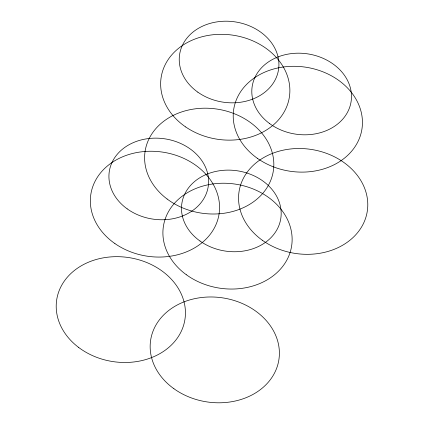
<?xml version="1.0" encoding="UTF-8"?>
<svg xmlns="http://www.w3.org/2000/svg" width="424" height="424" viewBox="0 0 424 424"><rect width="100%" height="100%" fill="white"/><g stroke="black" fill="none" stroke-linecap="round" stroke-linejoin="round"><path stroke-width="0.64" d="M269.452 123.458A50.037 40.582 8.6 0 0 350.696 103.737A50.037 40.582 8.6 0 0 284.785 54.802A50.037 40.582 8.6 0 0 269.452 123.458M197.854 92.183A50.037 40.582 8.6 0 0 278.335 70.755A50.037 40.582 8.6 0 0 211.041 23.119A50.037 40.582 8.6 0 0 197.854 92.183M127.158 208.841A50.037 40.582 8.6 0 0 207.946 188.081A50.037 40.582 8.6 0 0 141.187 139.936A50.037 40.582 8.6 0 0 127.158 208.841M200.027 241.039A50.037 40.582 8.6 0 0 280.577 219.754A50.037 40.582 8.6 0 0 213.399 172.006A50.037 40.582 8.6 0 0 200.027 241.039M257.479 158.396A64.867 52.608 8.6 0 0 361.714 130.401A64.867 52.608 8.6 0 0 274.301 68.82A64.867 52.608 8.6 0 0 257.479 158.396M186.359 274.752A64.867 52.608 8.6 0 0 291.235 248.167A64.867 52.608 8.6 0 0 204.967 185.5A64.867 52.608 8.6 0 0 186.359 274.752M114.899 243.556A64.867 52.608 8.6 0 0 218.89 215.053A64.867 52.608 8.6 0 0 131.074 153.87A64.867 52.608 8.6 0 0 114.899 243.556M185.68 126.951A64.867 52.608 8.6 0 0 289.285 97.631A64.867 52.608 8.6 0 0 200.828 37.089A64.867 52.608 8.6 0 0 185.68 126.951M78.541 347.357A64.867 52.608 8.6 0 0 184.281 322.775A64.867 52.608 8.6 0 0 99.651 258.603A64.867 52.608 8.6 0 0 78.541 347.357M167.12 199.02A64.867 52.608 8.6 0 0 272.717 174.105A64.867 52.608 8.6 0 0 187.816 110.182A64.867 52.608 8.6 0 0 167.12 199.02M262.26 240.207A64.867 52.608 8.6 0 0 366.94 213.177A64.867 52.608 8.6 0 0 280.306 150.854A64.867 52.608 8.6 0 0 262.26 240.207M173.893 388.702A64.867 52.608 8.6 0 0 278.552 361.624A64.867 52.608 8.6 0 0 191.881 299.333A64.867 52.608 8.6 0 0 173.893 388.702"/></g></svg>
